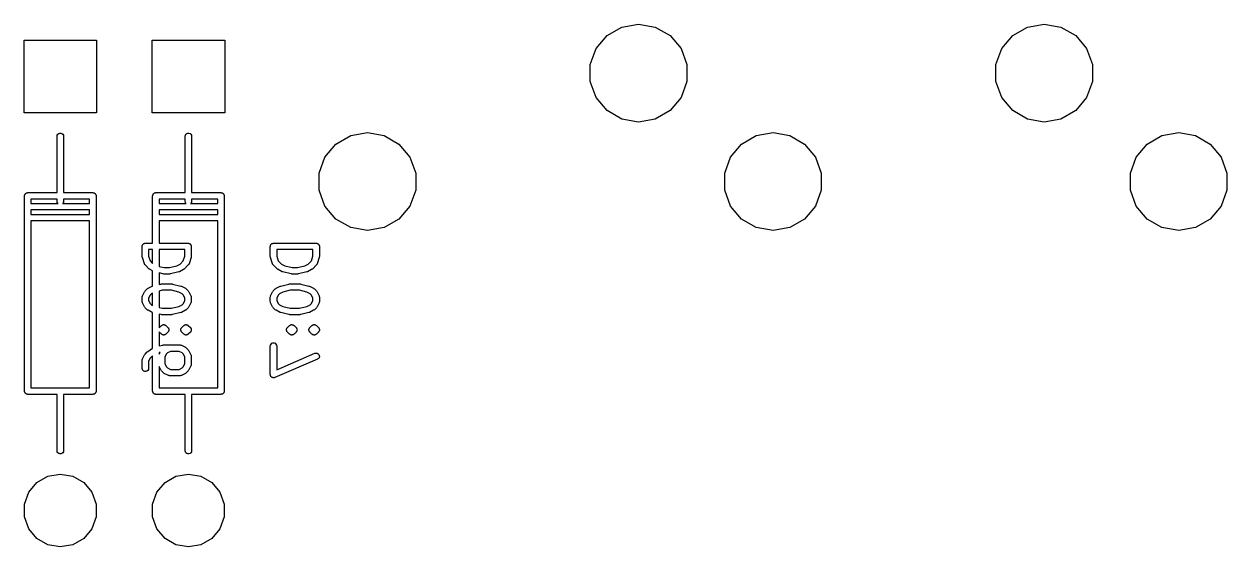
# Model space of a CAD drawing. Extents: x 17 to 273, y -105 to -8.
# Drawn here: x 143.15 to 171.32, y -104.01 to -91.77 of the extents above; entities that cross this region are included whole.
import ezdxf

# ---------------------------------------------------------------- set-up
doc = ezdxf.new("R2010")
doc.units = 0
doc.header["$MEASUREMENT"] = 0
doc.layers.add('BLACK', color=7, linetype='CONTINUOUS')

msp = doc.modelspace()

# ---------------------------------------------------------------- linework, layer by layer
at = {"layer": 'Black'}
for p, q in [((157.148, -91.8418), (157.54, -91.7726)), ((157.54, -91.7726), (157.932, -91.8418)), ((166.648, -91.8418), (167.04, -91.7726)), ((167.04, -91.7726), (167.432, -91.8418)), ((156.546, -92.3463), (156.802, -92.0411)), ((156.802, -92.0411), (157.148, -91.8418)), ((157.932, -91.8418), (158.278, -92.0411)), ((158.278, -92.0411), (158.534, -92.3463)), ((166.046, -92.3463), (166.302, -92.0411)), ((166.302, -92.0411), (166.648, -91.8418)), ((167.432, -91.8418), (167.778, -92.0411)), ((167.778, -92.0411), (168.034, -92.3463)), ((143.148, -93.8501), (143.148, -92.1509)), ((143.148, -92.1509), (144.847, -92.1509)), ((144.847, -92.1509), (144.847, -93.8501)), ((146.148, -93.8501), (146.148, -92.1509)), ((146.148, -92.1509), (147.847, -92.1509)), ((147.847, -92.1509), (147.847, -93.8501)), ((156.41, -92.7208), (156.546, -92.3463)), ((158.534, -92.3463), (158.67, -92.7208)), ((165.91, -92.7208), (166.046, -92.3463)), ((168.034, -92.3463), (168.17, -92.7208)), ((156.41, -93.1192), (156.41, -92.7208)), ((158.67, -92.7208), (158.67, -93.1192)), ((165.91, -93.1192), (165.91, -92.7208)), ((168.17, -92.7208), (168.17, -93.1192)), ((156.546, -93.4937), (156.41, -93.1192)), ((158.67, -93.1192), (158.534, -93.4937)), ((166.046, -93.4937), (165.91, -93.1192)), ((168.17, -93.1192), (168.034, -93.4937)), ((156.802, -93.7989), (156.546, -93.4937)), ((158.534, -93.4937), (158.278, -93.7989)), ((166.302, -93.7989), (166.046, -93.4937)), ((168.034, -93.4937), (167.778, -93.7989)), ((157.148, -93.9982), (156.802, -93.7989)), ((158.278, -93.7989), (157.932, -93.9982)), ((166.648, -93.9982), (166.302, -93.7989)), ((167.778, -93.7989), (167.432, -93.9982)), ((144.847, -93.8501), (143.148, -93.8501)), ((147.847, -93.8501), (146.148, -93.8501)), ((157.54, -94.0674), (157.148, -93.9982)), ((157.932, -93.9982), (157.54, -94.0674)), ((167.04, -94.0674), (166.648, -93.9982)), ((167.432, -93.9982), (167.04, -94.0674)), ((143.922, -94.3975), (143.927, -94.3719)), ((143.927, -94.3719), (143.94, -94.3493)), ((143.94, -94.3493), (143.96, -94.3326)), ((143.96, -94.3326), (143.984, -94.3237)), ((143.984, -94.3237), (144.01, -94.3237)), ((144.01, -94.3237), (144.035, -94.3326)), ((144.035, -94.3326), (144.055, -94.3493)), ((144.055, -94.3493), (144.068, -94.3719)), ((144.068, -94.3719), (144.072, -94.3975)), ((146.922, -94.3975), (146.927, -94.3719)), ((146.927, -94.3719), (146.94, -94.3493)), ((146.94, -94.3493), (146.96, -94.3326)), ((146.96, -94.3326), (146.984, -94.3237)), ((146.984, -94.3237), (147.01, -94.3237)), ((147.01, -94.3237), (147.035, -94.3326)), ((147.035, -94.3326), (147.055, -94.3493)), ((147.055, -94.3493), (147.068, -94.3719)), ((147.068, -94.3719), (147.072, -94.3975)), ((150.798, -94.3818), (151.19, -94.3126)), ((151.19, -94.3126), (151.582, -94.3818)), ((160.298, -94.3818), (160.69, -94.3126)), ((160.69, -94.3126), (161.082, -94.3818)), ((169.798, -94.3818), (170.19, -94.3126)), ((170.19, -94.3126), (170.582, -94.3818)), ((143.922, -95.7195), (143.922, -94.3975)), ((144.072, -94.3975), (144.072, -95.7195)), ((146.922, -95.7195), (146.922, -94.3975)), ((147.072, -94.3975), (147.072, -95.7195)), ((150.196, -94.8863), (150.452, -94.5811)), ((150.452, -94.5811), (150.798, -94.3818)), ((151.582, -94.3818), (151.928, -94.5811)), ((151.928, -94.5811), (152.184, -94.8863)), ((159.696, -94.8863), (159.952, -94.5811)), ((159.952, -94.5811), (160.298, -94.3818)), ((161.082, -94.3818), (161.428, -94.5811)), ((161.428, -94.5811), (161.684, -94.8863)), ((169.196, -94.8863), (169.452, -94.5811)), ((169.452, -94.5811), (169.798, -94.3818)), ((170.582, -94.3818), (170.928, -94.5811)), ((170.928, -94.5811), (171.184, -94.8863)), ((150.06, -95.2608), (150.196, -94.8863)), ((152.184, -94.8863), (152.32, -95.2608)), ((159.56, -95.2608), (159.696, -94.8863)), ((161.684, -94.8863), (161.82, -95.2608)), ((169.06, -95.2608), (169.196, -94.8863)), ((171.184, -94.8863), (171.32, -95.2608)), ((150.06, -95.6592), (150.06, -95.2608)), ((152.32, -95.2608), (152.32, -95.6592)), ((159.56, -95.6592), (159.56, -95.2608)), ((161.82, -95.2608), (161.82, -95.6592)), ((169.06, -95.6592), (169.06, -95.2608)), ((171.32, -95.2608), (171.32, -95.6592)), ((143.162, -95.7815), (143.164, -95.7753)), ((143.162, -95.7881), (143.162, -95.7815)), ((143.164, -95.7753), (143.165, -95.7689)), ((143.165, -95.7689), (143.168, -95.7632)), ((143.168, -95.7632), (143.171, -95.757)), ((143.171, -95.757), (143.175, -95.752)), ((143.175, -95.752), (143.178, -95.7463)), ((143.178, -95.7463), (143.183, -95.7421)), ((143.183, -95.7421), (143.187, -95.7371)), ((143.187, -95.7371), (143.193, -95.7338)), ((143.193, -95.7338), (143.198, -95.7296)), ((143.198, -95.7296), (143.204, -95.7273)), ((143.204, -95.7273), (143.21, -95.724)), ((143.21, -95.724), (143.216, -95.7229)), ((143.216, -95.7229), (143.222, -95.7207)), ((143.222, -95.7207), (143.229, -95.7207)), ((143.229, -95.7207), (143.235, -95.7195)), ((143.235, -95.7195), (143.922, -95.7195)), ((144.072, -95.7195), (144.759, -95.7195)), ((144.759, -95.7195), (144.766, -95.7207)), ((144.766, -95.7207), (144.772, -95.7207)), ((144.772, -95.7207), (144.779, -95.7229)), ((144.779, -95.7229), (144.785, -95.724)), ((144.785, -95.724), (144.791, -95.7273)), ((144.791, -95.7273), (144.797, -95.7296)), ((144.797, -95.7296), (144.802, -95.7338)), ((144.802, -95.7338), (144.808, -95.7371)), ((144.808, -95.7371), (144.812, -95.7421)), ((144.812, -95.7421), (144.817, -95.7463)), ((144.817, -95.7463), (144.82, -95.752)), ((144.82, -95.752), (144.824, -95.757)), ((144.824, -95.757), (144.827, -95.7632)), ((144.827, -95.7632), (144.83, -95.7689)), ((144.83, -95.7689), (144.831, -95.7753)), ((144.831, -95.7753), (144.833, -95.7815)), ((144.833, -95.7815), (144.833, -95.7881)), ((146.162, -95.7815), (146.164, -95.7753)), ((146.162, -95.7881), (146.162, -95.7815)), ((146.164, -95.7753), (146.165, -95.7689)), ((146.165, -95.7689), (146.168, -95.7632)), ((146.168, -95.7632), (146.171, -95.757)), ((146.171, -95.757), (146.175, -95.752)), ((146.175, -95.752), (146.178, -95.7463)), ((146.178, -95.7463), (146.183, -95.7421)), ((146.183, -95.7421), (146.187, -95.7371)), ((146.187, -95.7371), (146.193, -95.7338)), ((146.193, -95.7338), (146.198, -95.7296)), ((146.198, -95.7296), (146.204, -95.7273)), ((146.204, -95.7273), (146.21, -95.724)), ((146.21, -95.724), (146.216, -95.7229)), ((146.216, -95.7229), (146.222, -95.7207)), ((146.222, -95.7207), (146.229, -95.7207)), ((146.229, -95.7207), (146.235, -95.7195)), ((146.235, -95.7195), (146.922, -95.7195)), ((147.072, -95.7195), (147.759, -95.7195)), ((147.759, -95.7195), (147.766, -95.7207)), ((147.766, -95.7207), (147.772, -95.7207)), ((147.772, -95.7207), (147.779, -95.7229)), ((147.779, -95.7229), (147.785, -95.724)), ((147.785, -95.724), (147.791, -95.7273)), ((147.791, -95.7273), (147.797, -95.7296)), ((147.797, -95.7296), (147.802, -95.7338)), ((147.802, -95.7338), (147.808, -95.7371)), ((147.808, -95.7371), (147.812, -95.7421)), ((147.812, -95.7421), (147.817, -95.7463)), ((147.817, -95.7463), (147.82, -95.752)), ((147.82, -95.752), (147.824, -95.757)), ((147.824, -95.757), (147.827, -95.7632)), ((147.827, -95.7632), (147.83, -95.7689)), ((147.83, -95.7689), (147.831, -95.7753)), ((147.831, -95.7753), (147.833, -95.7815)), ((147.833, -95.7815), (147.833, -95.7881)), ((150.196, -96.0337), (150.06, -95.6592)), ((152.32, -95.6592), (152.184, -96.0337)), ((159.696, -96.0337), (159.56, -95.6592)), ((161.82, -95.6592), (161.684, -96.0337)), ((169.196, -96.0337), (169.06, -95.6592)), ((171.32, -95.6592), (171.184, -96.0337)), ((143.16, -95.7945), (143.162, -95.7881)), ((143.16, -100.367), (143.16, -95.7945)), ((143.31, -95.8695), (143.31, -95.9735)), ((143.922, -95.8695), (143.31, -95.8695)), ((143.31, -95.9735), (143.945, -95.9735)), ((143.922, -95.9215), (143.922, -95.8695)), ((143.927, -95.9472), (143.922, -95.9215)), ((143.94, -95.9697), (143.927, -95.9472)), ((143.945, -95.9735), (143.94, -95.9697)), ((144.055, -95.9697), (144.05, -95.9735)), ((144.05, -95.9735), (144.684, -95.9735)), ((144.068, -95.9472), (144.055, -95.9697)), ((144.072, -95.9215), (144.068, -95.9472)), ((144.072, -95.8695), (144.072, -95.9215)), ((144.684, -95.8695), (144.072, -95.8695)), ((144.684, -95.9735), (144.684, -95.8695)), ((144.833, -95.7881), (144.834, -95.7945)), ((144.834, -95.7945), (144.834, -100.367)), ((146.16, -95.7945), (146.162, -95.7881)), ((146.16, -96.9031), (146.16, -95.7945)), ((146.31, -95.8695), (146.31, -95.9735)), ((146.922, -95.8695), (146.31, -95.8695)), ((146.31, -95.9735), (146.945, -95.9735)), ((146.922, -95.9215), (146.922, -95.8695)), ((146.927, -95.9472), (146.922, -95.9215)), ((146.94, -95.9697), (146.927, -95.9472)), ((146.945, -95.9735), (146.94, -95.9697)), ((147.055, -95.9697), (147.05, -95.9735)), ((147.05, -95.9735), (147.684, -95.9735)), ((147.068, -95.9472), (147.055, -95.9697)), ((147.072, -95.9215), (147.068, -95.9472)), ((147.072, -95.8695), (147.072, -95.9215)), ((147.684, -95.8695), (147.072, -95.8695)), ((147.684, -95.9735), (147.684, -95.8695)), ((147.833, -95.7881), (147.834, -95.7945)), ((147.834, -95.7945), (147.834, -100.367)), ((150.452, -96.3389), (150.196, -96.0337)), ((152.184, -96.0337), (151.928, -96.3389)), ((159.952, -96.3389), (159.696, -96.0337)), ((161.684, -96.0337), (161.428, -96.3389)), ((169.452, -96.3389), (169.196, -96.0337)), ((171.184, -96.0337), (170.928, -96.3389)), ((143.31, -96.1235), (143.31, -96.2275)), ((144.684, -96.1235), (143.31, -96.1235)), ((143.31, -96.2275), (144.684, -96.2275)), ((144.684, -96.2275), (144.684, -96.1235)), ((146.31, -96.1235), (146.31, -96.2275)), ((147.684, -96.1235), (146.31, -96.1235)), ((146.31, -96.2275), (147.684, -96.2275)), ((147.684, -96.2275), (147.684, -96.1235)), ((150.798, -96.5382), (150.452, -96.3389)), ((151.928, -96.3389), (151.582, -96.5382)), ((160.298, -96.5382), (159.952, -96.3389)), ((161.428, -96.3389), (161.082, -96.5382)), ((169.798, -96.5382), (169.452, -96.3389)), ((170.928, -96.3389), (170.582, -96.5382)), ((143.31, -96.3775), (143.31, -100.292)), ((144.684, -96.3775), (143.31, -96.3775)), ((144.684, -100.292), (144.684, -96.3775)), ((146.31, -96.3775), (146.31, -96.9031)), ((147.684, -96.3775), (146.31, -96.3775)), ((147.684, -100.292), (147.684, -96.3775)), ((151.19, -96.6074), (150.798, -96.5382)), ((151.582, -96.5382), (151.19, -96.6074)), ((160.69, -96.6074), (160.298, -96.5382)), ((161.082, -96.5382), (160.69, -96.6074)), ((170.19, -96.6074), (169.798, -96.5382)), ((170.582, -96.5382), (170.19, -96.6074)), ((145.952, -96.9132), (145.959, -96.9109)), ((145.959, -96.9109), (145.964, -96.9077)), ((145.964, -96.9077), (145.971, -96.9065)), ((145.971, -96.9065), (145.977, -96.9043)), ((145.977, -96.9043), (145.983, -96.9043)), ((145.983, -96.9043), (145.99, -96.9031)), ((145.99, -96.9031), (146.16, -96.9031)), ((146.31, -96.9031), (146.99, -96.9031)), ((146.99, -96.9031), (146.996, -96.9043)), ((146.996, -96.9043), (147.003, -96.9043)), ((147.003, -96.9043), (147.009, -96.9065)), ((147.009, -96.9065), (147.015, -96.9077)), ((147.015, -96.9077), (147.021, -96.9109)), ((147.021, -96.9109), (147.027, -96.9132)), ((148.952, -96.9132), (148.959, -96.9109)), ((148.959, -96.9109), (148.964, -96.9077)), ((148.964, -96.9077), (148.971, -96.9065)), ((148.971, -96.9065), (148.977, -96.9043)), ((148.977, -96.9043), (148.983, -96.9043)), ((148.983, -96.9043), (148.99, -96.9031)), ((148.99, -96.9031), (149.99, -96.9031)), ((149.99, -96.9031), (149.996, -96.9043)), ((149.996, -96.9043), (150.003, -96.9043)), ((150.003, -96.9043), (150.009, -96.9065)), ((150.009, -96.9065), (150.015, -96.9077)), ((150.015, -96.9077), (150.021, -96.9109)), ((150.021, -96.9109), (150.027, -96.9132)), ((145.915, -96.9781), (145.916, -96.9717)), ((145.915, -97.2162), (145.915, -96.9781)), ((145.916, -96.9651), (145.918, -96.9589)), ((145.916, -96.9717), (145.916, -96.9651)), ((145.918, -96.9589), (145.919, -96.9525)), ((145.919, -96.9525), (145.923, -96.9468)), ((145.923, -96.9468), (145.925, -96.9406)), ((145.925, -96.9406), (145.929, -96.9356)), ((145.929, -96.9356), (145.932, -96.9299)), ((145.932, -96.9299), (145.937, -96.9257)), ((145.937, -96.9257), (145.942, -96.9207)), ((145.942, -96.9207), (145.947, -96.9174)), ((145.947, -96.9174), (145.952, -96.9132)), ((146.065, -97.0531), (146.065, -97.2041)), ((146.16, -97.0531), (146.065, -97.0531)), ((146.16, -97.376), (146.16, -97.0531)), ((146.31, -97.0531), (146.31, -97.4453)), ((146.915, -97.0531), (146.31, -97.0531)), ((146.915, -97.2041), (146.915, -97.0531)), ((147.027, -96.9132), (147.032, -96.9174)), ((147.032, -96.9174), (147.038, -96.9207)), ((147.038, -96.9207), (147.042, -96.9257)), ((147.042, -96.9257), (147.047, -96.9299)), ((147.047, -96.9299), (147.051, -96.9356)), ((147.051, -96.9356), (147.055, -96.9406)), ((147.055, -96.9406), (147.057, -96.9468)), ((147.057, -96.9468), (147.06, -96.9525)), ((147.06, -96.9525), (147.061, -96.9589)), ((147.061, -96.9589), (147.064, -96.9651)), ((147.064, -96.9651), (147.064, -96.9717)), ((147.064, -96.9717), (147.065, -96.9781)), ((147.065, -96.9781), (147.065, -97.2162)), ((148.915, -96.9781), (148.916, -96.9717)), ((148.915, -97.2162), (148.915, -96.9781)), ((148.916, -96.9651), (148.918, -96.9589)), ((148.916, -96.9717), (148.916, -96.9651)), ((148.918, -96.9589), (148.919, -96.9525)), ((148.919, -96.9525), (148.923, -96.9468)), ((148.923, -96.9468), (148.925, -96.9406)), ((148.925, -96.9406), (148.929, -96.9356)), ((148.929, -96.9356), (148.932, -96.9299)), ((148.932, -96.9299), (148.937, -96.9257)), ((148.937, -96.9257), (148.942, -96.9207)), ((148.942, -96.9207), (148.947, -96.9174)), ((148.947, -96.9174), (148.952, -96.9132)), ((149.065, -97.0531), (149.065, -97.2041)), ((149.915, -97.0531), (149.065, -97.0531)), ((149.915, -97.2041), (149.915, -97.0531)), ((150.027, -96.9132), (150.032, -96.9174)), ((150.032, -96.9174), (150.038, -96.9207)), ((150.038, -96.9207), (150.042, -96.9257)), ((150.042, -96.9257), (150.047, -96.9299)), ((150.047, -96.9299), (150.051, -96.9356)), ((150.051, -96.9356), (150.055, -96.9406)), ((150.055, -96.9406), (150.057, -96.9468)), ((150.057, -96.9468), (150.06, -96.9525)), ((150.06, -96.9525), (150.061, -96.9589)), ((150.061, -96.9589), (150.064, -96.9651)), ((150.064, -96.9651), (150.064, -96.9717)), ((150.064, -96.9717), (150.065, -96.9781)), ((150.065, -96.9781), (150.065, -97.2162)), ((145.917, -97.2281), (145.915, -97.2162)), ((145.919, -97.24), (145.917, -97.2281)), ((145.966, -97.3828), (145.919, -97.24)), ((145.968, -97.3866), (145.966, -97.3828)), ((145.969, -97.3908), (145.968, -97.3866)), ((145.975, -97.398), (145.969, -97.3908)), ((145.979, -97.4057), (145.975, -97.398)), ((145.982, -97.4086), (145.979, -97.4057)), ((145.984, -97.4121), (145.982, -97.4086)), ((146.08, -97.5074), (145.984, -97.4121)), ((146.065, -97.2041), (146.103, -97.3186)), ((146.103, -97.3186), (146.16, -97.376)), ((146.31, -97.4453), (146.428, -97.4746)), ((146.428, -97.4746), (146.552, -97.4746)), ((146.552, -97.4746), (146.726, -97.4312)), ((146.726, -97.4312), (146.803, -97.3927)), ((146.803, -97.3927), (146.877, -97.3186)), ((146.877, -97.3186), (146.915, -97.2041)), ((146.995, -97.4121), (146.9, -97.5074)), ((146.998, -97.4086), (146.995, -97.4121)), ((147.001, -97.4057), (146.998, -97.4086)), ((147.005, -97.398), (147.001, -97.4057)), ((147.01, -97.3908), (147.005, -97.398)), ((147.011, -97.3866), (147.01, -97.3908)), ((147.013, -97.3828), (147.011, -97.3866)), ((147.061, -97.24), (147.013, -97.3828)), ((147.063, -97.2281), (147.061, -97.24)), ((147.065, -97.2162), (147.063, -97.2281)), ((148.917, -97.2281), (148.915, -97.2162)), ((148.919, -97.24), (148.917, -97.2281)), ((148.966, -97.3828), (148.919, -97.24)), ((148.968, -97.3866), (148.966, -97.3828)), ((148.969, -97.3908), (148.968, -97.3866)), ((148.975, -97.398), (148.969, -97.3908)), ((148.979, -97.4057), (148.975, -97.398)), ((148.982, -97.4086), (148.979, -97.4057)), ((148.984, -97.4121), (148.982, -97.4086)), ((149.08, -97.5074), (148.984, -97.4121)), ((149.065, -97.2041), (149.103, -97.3186)), ((149.103, -97.3186), (149.177, -97.3927)), ((149.177, -97.3927), (149.254, -97.4312)), ((149.254, -97.4312), (149.428, -97.4746)), ((149.428, -97.4746), (149.552, -97.4746)), ((149.552, -97.4746), (149.726, -97.4312)), ((149.726, -97.4312), (149.803, -97.3927)), ((149.803, -97.3927), (149.877, -97.3186)), ((149.877, -97.3186), (149.915, -97.2041)), ((149.995, -97.4121), (149.9, -97.5074)), ((149.998, -97.4086), (149.995, -97.4121)), ((150.001, -97.4057), (149.998, -97.4086)), ((150.005, -97.398), (150.001, -97.4057)), ((150.01, -97.3908), (150.005, -97.398)), ((150.011, -97.3866), (150.01, -97.3908)), ((150.013, -97.3828), (150.011, -97.3866)), ((150.061, -97.24), (150.013, -97.3828)), ((150.063, -97.2281), (150.061, -97.24)), ((150.065, -97.2162), (150.063, -97.2281)), ((146.09, -97.5143), (146.08, -97.5074)), ((146.099, -97.5214), (146.09, -97.5143)), ((146.16, -97.5521), (146.099, -97.5214)), ((146.16, -97.9061), (146.16, -97.5521)), ((146.4, -97.6223), (146.31, -97.5999)), ((146.31, -97.5999), (146.31, -97.8683)), ((146.409, -97.623), (146.4, -97.6223)), ((146.418, -97.6246), (146.409, -97.623)), ((146.561, -97.6246), (146.418, -97.6246)), ((146.57, -97.623), (146.561, -97.6246)), ((146.579, -97.6223), (146.57, -97.623)), ((146.77, -97.5747), (146.579, -97.6223)), ((146.777, -97.5714), (146.77, -97.5747)), ((146.785, -97.569), (146.777, -97.5714)), ((146.881, -97.5214), (146.785, -97.569)), ((146.89, -97.5142), (146.881, -97.5214)), ((146.9, -97.5074), (146.89, -97.5142)), ((149.09, -97.5143), (149.08, -97.5074)), ((149.099, -97.5214), (149.09, -97.5143)), ((149.194, -97.569), (149.099, -97.5214)), ((149.202, -97.5714), (149.194, -97.569)), ((149.21, -97.5747), (149.202, -97.5714)), ((149.4, -97.6223), (149.21, -97.5747)), ((149.409, -97.623), (149.4, -97.6223)), ((149.418, -97.6246), (149.409, -97.623)), ((149.561, -97.6246), (149.418, -97.6246)), ((149.57, -97.623), (149.561, -97.6246)), ((149.579, -97.6223), (149.57, -97.623)), ((149.77, -97.5747), (149.579, -97.6223)), ((149.777, -97.5714), (149.77, -97.5747)), ((149.785, -97.569), (149.777, -97.5714)), ((149.881, -97.5214), (149.785, -97.569)), ((149.89, -97.5142), (149.881, -97.5214)), ((149.9, -97.5074), (149.89, -97.5142)), ((145.97, -98.0398), (145.978, -98.0302)), ((145.978, -98.0302), (145.984, -98.0203)), ((145.984, -98.0203), (146.032, -97.9727)), ((146.032, -97.9727), (146.042, -97.9658)), ((146.042, -97.9658), (146.052, -97.9587)), ((146.052, -97.9587), (146.147, -97.9111)), ((146.147, -97.9111), (146.155, -97.9087)), ((146.155, -97.9087), (146.16, -97.9061)), ((146.31, -97.8683), (146.353, -97.8578)), ((146.38, -98.0055), (146.31, -98.0229)), ((146.31, -98.0229), (146.31, -98.4096)), ((146.353, -97.8578), (146.362, -97.8571)), ((146.362, -97.8571), (146.371, -97.8555)), ((146.371, -97.8555), (146.609, -97.8555)), ((146.6, -98.0055), (146.38, -98.0055)), ((146.773, -98.0489), (146.6, -98.0055)), ((146.609, -97.8555), (146.618, -97.8571)), ((146.618, -97.8571), (146.627, -97.8578)), ((146.627, -97.8578), (146.818, -97.9054)), ((146.818, -97.9054), (146.825, -97.9087)), ((146.825, -97.9087), (146.833, -97.9111)), ((146.833, -97.9111), (146.928, -97.9587)), ((146.928, -97.9587), (146.938, -97.9658)), ((146.938, -97.9658), (146.948, -97.9727)), ((146.948, -97.9727), (146.995, -98.0203)), ((146.995, -98.0203), (147.002, -98.0302)), ((147.002, -98.0302), (147.009, -98.0398)), ((148.97, -98.0398), (148.978, -98.0302)), ((148.978, -98.0302), (148.984, -98.0203)), ((148.984, -98.0203), (149.032, -97.9727)), ((149.032, -97.9727), (149.042, -97.9658)), ((149.042, -97.9658), (149.052, -97.9587)), ((149.052, -97.9587), (149.147, -97.9111)), ((149.147, -97.9111), (149.155, -97.9087)), ((149.155, -97.9087), (149.162, -97.9054)), ((149.162, -97.9054), (149.353, -97.8578)), ((149.38, -98.0055), (149.206, -98.0489)), ((149.353, -97.8578), (149.362, -97.8571)), ((149.362, -97.8571), (149.371, -97.8555)), ((149.371, -97.8555), (149.609, -97.8555)), ((149.6, -98.0055), (149.38, -98.0055)), ((149.773, -98.0489), (149.6, -98.0055)), ((149.609, -97.8555), (149.618, -97.8571)), ((149.618, -97.8571), (149.627, -97.8578)), ((149.627, -97.8578), (149.818, -97.9054)), ((149.818, -97.9054), (149.825, -97.9087)), ((149.825, -97.9087), (149.833, -97.9111)), ((149.833, -97.9111), (149.928, -97.9587)), ((149.928, -97.9587), (149.938, -97.9658)), ((149.938, -97.9658), (149.948, -97.9727)), ((149.948, -97.9727), (149.995, -98.0203)), ((149.995, -98.0203), (150.002, -98.0302)), ((150.002, -98.0302), (150.009, -98.0398)), ((145.915, -98.16), (145.918, -98.1516)), ((145.916, -98.1644), (145.915, -98.16)), ((145.915, -98.1686), (145.916, -98.1644)), ((145.915, -98.2639), (145.915, -98.1686)), ((145.916, -98.2681), (145.915, -98.2639)), ((145.915, -98.2724), (145.916, -98.2681)), ((145.918, -98.2808), (145.915, -98.2724)), ((145.918, -98.1516), (145.919, -98.143)), ((145.919, -98.2895), (145.918, -98.2808)), ((145.919, -98.143), (145.922, -98.1392)), ((145.922, -98.2933), (145.919, -98.2895)), ((145.922, -98.1392), (145.923, -98.1351)), ((145.923, -98.2974), (145.922, -98.2933)), ((145.923, -98.1351), (145.97, -98.0398)), ((145.97, -98.3926), (145.923, -98.2974)), ((146.099, -98.1178), (146.065, -98.1863)), ((146.065, -98.1863), (146.065, -98.2461)), ((146.065, -98.2461), (146.099, -98.3147)), ((146.13, -98.0874), (146.099, -98.1178)), ((146.099, -98.3147), (146.13, -98.3451)), ((146.16, -98.0719), (146.13, -98.0874)), ((146.16, -98.3605), (146.16, -98.0719)), ((146.85, -98.0874), (146.773, -98.0489)), ((146.881, -98.1178), (146.85, -98.0874)), ((146.85, -98.3451), (146.881, -98.3147)), ((146.915, -98.1863), (146.881, -98.1178)), ((146.881, -98.3147), (146.915, -98.2461)), ((146.915, -98.2461), (146.915, -98.1863)), ((147.009, -98.0398), (147.057, -98.1351)), ((147.057, -98.2974), (147.009, -98.3926)), ((147.057, -98.1351), (147.058, -98.1392)), ((147.058, -98.2933), (147.057, -98.2974)), ((147.058, -98.1392), (147.06, -98.143)), ((147.06, -98.2895), (147.058, -98.2933)), ((147.06, -98.143), (147.062, -98.1516)), ((147.062, -98.2809), (147.06, -98.2895)), ((147.062, -98.1516), (147.064, -98.16)), ((147.064, -98.2724), (147.062, -98.2809)), ((147.064, -98.16), (147.064, -98.1644)), ((147.064, -98.1644), (147.065, -98.1686)), ((147.065, -98.2639), (147.064, -98.2681)), ((147.064, -98.2681), (147.064, -98.2724)), ((147.065, -98.1686), (147.065, -98.2639)), ((148.915, -98.16), (148.918, -98.1516)), ((148.916, -98.1644), (148.915, -98.16)), ((148.915, -98.1686), (148.916, -98.1644)), ((148.915, -98.2639), (148.915, -98.1686)), ((148.916, -98.2681), (148.915, -98.2639)), ((148.915, -98.2724), (148.916, -98.2681)), ((148.918, -98.2808), (148.915, -98.2724)), ((148.918, -98.1516), (148.919, -98.143)), ((148.919, -98.2895), (148.918, -98.2808)), ((148.919, -98.143), (148.922, -98.1392)), ((148.922, -98.2933), (148.919, -98.2895)), ((148.922, -98.1392), (148.923, -98.1351)), ((148.923, -98.2974), (148.922, -98.2933)), ((148.923, -98.1351), (148.97, -98.0398)), ((148.97, -98.3926), (148.923, -98.2974)), ((149.099, -98.1178), (149.065, -98.1863)), ((149.065, -98.1863), (149.065, -98.2461)), ((149.065, -98.2461), (149.099, -98.3147)), ((149.13, -98.0874), (149.099, -98.1178)), ((149.099, -98.3147), (149.13, -98.3451)), ((149.206, -98.0489), (149.13, -98.0874)), ((149.85, -98.0874), (149.773, -98.0489)), ((149.881, -98.1178), (149.85, -98.0874)), ((149.85, -98.3451), (149.881, -98.3147)), ((149.915, -98.1863), (149.881, -98.1178)), ((149.881, -98.3147), (149.915, -98.2461)), ((149.915, -98.2461), (149.915, -98.1863)), ((150.009, -98.0398), (150.057, -98.1351)), ((150.057, -98.2974), (150.009, -98.3926)), ((150.057, -98.1351), (150.058, -98.1392)), ((150.058, -98.2933), (150.057, -98.2974)), ((150.058, -98.1392), (150.06, -98.143)), ((150.06, -98.2895), (150.058, -98.2933)), ((150.06, -98.143), (150.062, -98.1516)), ((150.062, -98.2809), (150.06, -98.2895)), ((150.062, -98.1516), (150.064, -98.16)), ((150.064, -98.2724), (150.062, -98.2809)), ((150.064, -98.16), (150.064, -98.1644)), ((150.064, -98.1644), (150.065, -98.1686)), ((150.065, -98.2639), (150.064, -98.2681)), ((150.064, -98.2681), (150.064, -98.2724)), ((150.065, -98.1686), (150.065, -98.2639)), ((145.978, -98.4023), (145.97, -98.3926)), ((145.984, -98.4121), (145.978, -98.4023)), ((146.032, -98.4597), (145.984, -98.4121)), ((146.042, -98.4666), (146.032, -98.4597)), ((146.052, -98.4738), (146.042, -98.4666)), ((146.147, -98.5214), (146.052, -98.4738)), ((146.13, -98.3451), (146.16, -98.3605)), ((146.155, -98.5237), (146.147, -98.5214)), ((146.16, -98.5263), (146.155, -98.5237)), ((146.16, -99.3616), (146.16, -98.5263)), ((146.31, -98.4096), (146.38, -98.4269)), ((146.353, -98.5747), (146.31, -98.5642)), ((146.31, -98.5642), (146.31, -98.8864)), ((146.362, -98.5754), (146.353, -98.5747)), ((146.371, -98.5769), (146.362, -98.5754)), ((146.609, -98.5769), (146.371, -98.5769)), ((146.38, -98.4269), (146.6, -98.4269)), ((146.6, -98.4269), (146.773, -98.3836)), ((146.618, -98.5754), (146.609, -98.5769)), ((146.627, -98.5747), (146.618, -98.5754)), ((146.818, -98.5271), (146.627, -98.5747)), ((146.773, -98.3836), (146.85, -98.3451)), ((146.825, -98.5237), (146.818, -98.5271)), ((146.833, -98.5214), (146.825, -98.5237)), ((146.928, -98.4738), (146.833, -98.5214)), ((146.938, -98.4666), (146.928, -98.4738)), ((146.948, -98.4597), (146.938, -98.4666)), ((146.995, -98.4121), (146.948, -98.4597)), ((147.002, -98.4023), (146.995, -98.4121)), ((147.009, -98.3926), (147.002, -98.4023)), ((148.978, -98.4023), (148.97, -98.3926)), ((148.984, -98.4121), (148.978, -98.4023)), ((149.032, -98.4597), (148.984, -98.4121)), ((149.042, -98.4666), (149.032, -98.4597)), ((149.052, -98.4738), (149.042, -98.4666)), ((149.147, -98.5214), (149.052, -98.4738)), ((149.13, -98.3451), (149.206, -98.3836)), ((149.155, -98.5237), (149.147, -98.5214)), ((149.162, -98.5271), (149.155, -98.5237)), ((149.353, -98.5747), (149.162, -98.5271)), ((149.206, -98.3836), (149.38, -98.4269)), ((149.362, -98.5754), (149.353, -98.5747)), ((149.371, -98.5769), (149.362, -98.5754)), ((149.609, -98.5769), (149.371, -98.5769)), ((149.38, -98.4269), (149.6, -98.4269)), ((149.6, -98.4269), (149.773, -98.3836)), ((149.618, -98.5754), (149.609, -98.5769)), ((149.627, -98.5747), (149.618, -98.5754)), ((149.818, -98.5271), (149.627, -98.5747)), ((149.773, -98.3836), (149.85, -98.3451)), ((149.825, -98.5237), (149.818, -98.5271)), ((149.833, -98.5214), (149.825, -98.5237)), ((149.928, -98.4738), (149.833, -98.5214)), ((149.938, -98.4666), (149.928, -98.4738)), ((149.948, -98.4597), (149.938, -98.4666)), ((149.995, -98.4121), (149.948, -98.4597)), ((150.002, -98.4023), (149.995, -98.4121)), ((150.009, -98.3926), (150.002, -98.4023)), ((146.31, -98.8864), (146.314, -98.8829)), ((146.314, -98.8829), (146.318, -98.8775)), ((146.318, -98.8775), (146.365, -98.8299)), ((146.365, -98.8299), (146.371, -98.8261)), ((146.371, -98.8261), (146.375, -98.8215)), ((146.375, -98.8215), (146.381, -98.8187)), ((146.381, -98.8187), (146.387, -98.8149)), ((146.387, -98.8149), (146.393, -98.8132)), ((146.393, -98.8132), (146.399, -98.8105)), ((146.399, -98.8105), (146.406, -98.8099)), ((146.406, -98.8099), (146.412, -98.8082)), ((146.412, -98.8082), (146.418, -98.8088)), ((146.418, -98.8088), (146.425, -98.8082)), ((146.425, -98.8082), (146.431, -98.8099)), ((146.431, -98.8099), (146.438, -98.8105)), ((146.438, -98.8105), (146.444, -98.8132)), ((146.444, -98.8132), (146.45, -98.8149)), ((146.45, -98.8149), (146.455, -98.8187)), ((146.455, -98.8187), (146.461, -98.8215)), ((146.461, -98.8215), (146.466, -98.8261)), ((146.466, -98.8261), (146.471, -98.8299)), ((146.471, -98.8299), (146.519, -98.8775)), ((146.519, -98.8775), (146.523, -98.8829)), ((146.523, -98.8829), (146.527, -98.8875)), ((146.833, -98.8875), (146.838, -98.8829)), ((146.838, -98.8829), (146.842, -98.8775)), ((146.842, -98.8775), (146.889, -98.8299)), ((146.889, -98.8299), (146.895, -98.8261)), ((146.895, -98.8261), (146.899, -98.8215)), ((146.899, -98.8215), (146.905, -98.8187)), ((146.905, -98.8187), (146.911, -98.8149)), ((146.911, -98.8149), (146.917, -98.8132)), ((146.917, -98.8132), (146.923, -98.8105)), ((146.923, -98.8105), (146.929, -98.8099)), ((146.929, -98.8099), (146.936, -98.8082)), ((146.936, -98.8082), (146.942, -98.8088)), ((146.942, -98.8088), (146.949, -98.8082)), ((146.949, -98.8082), (146.955, -98.8099)), ((146.955, -98.8099), (146.962, -98.8105)), ((146.962, -98.8105), (146.968, -98.8132)), ((146.968, -98.8132), (146.974, -98.8149)), ((146.974, -98.8149), (146.979, -98.8187)), ((146.979, -98.8187), (146.985, -98.8215)), ((146.985, -98.8215), (146.99, -98.8261)), ((146.99, -98.8261), (146.995, -98.8299)), ((146.995, -98.8299), (147.043, -98.8775)), ((147.043, -98.8775), (147.047, -98.8829)), ((147.047, -98.8829), (147.051, -98.8875)), ((149.309, -98.8875), (149.314, -98.8829)), ((149.314, -98.8829), (149.318, -98.8775)), ((149.318, -98.8775), (149.365, -98.8299)), ((149.365, -98.8299), (149.371, -98.8261)), ((149.371, -98.8261), (149.375, -98.8215)), ((149.375, -98.8215), (149.381, -98.8187)), ((149.381, -98.8187), (149.387, -98.8149)), ((149.387, -98.8149), (149.393, -98.8132)), ((149.393, -98.8132), (149.399, -98.8105)), ((149.399, -98.8105), (149.406, -98.8099)), ((149.406, -98.8099), (149.412, -98.8082)), ((149.412, -98.8082), (149.418, -98.8088)), ((149.418, -98.8088), (149.425, -98.8082)), ((149.425, -98.8082), (149.431, -98.8099)), ((149.431, -98.8099), (149.438, -98.8105)), ((149.438, -98.8105), (149.444, -98.8132)), ((149.444, -98.8132), (149.45, -98.8149)), ((149.45, -98.8149), (149.455, -98.8187)), ((149.455, -98.8187), (149.461, -98.8215)), ((149.461, -98.8215), (149.466, -98.8261)), ((149.466, -98.8261), (149.471, -98.8299)), ((149.471, -98.8299), (149.519, -98.8775)), ((149.519, -98.8775), (149.523, -98.8829)), ((149.523, -98.8829), (149.527, -98.8875)), ((149.833, -98.8875), (149.838, -98.8829)), ((149.838, -98.8829), (149.842, -98.8775)), ((149.842, -98.8775), (149.889, -98.8299)), ((149.889, -98.8299), (149.895, -98.8261)), ((149.895, -98.8261), (149.899, -98.8215)), ((149.899, -98.8215), (149.905, -98.8187)), ((149.905, -98.8187), (149.911, -98.8149)), ((149.911, -98.8149), (149.917, -98.8132)), ((149.917, -98.8132), (149.923, -98.8105)), ((149.923, -98.8105), (149.929, -98.8099)), ((149.929, -98.8099), (149.936, -98.8082)), ((149.936, -98.8082), (149.942, -98.8088)), ((149.942, -98.8088), (149.949, -98.8082)), ((149.949, -98.8082), (149.955, -98.8099)), ((149.955, -98.8099), (149.962, -98.8105)), ((149.962, -98.8105), (149.968, -98.8132)), ((149.968, -98.8132), (149.974, -98.8149)), ((149.974, -98.8149), (149.979, -98.8187)), ((149.979, -98.8187), (149.985, -98.8215)), ((149.985, -98.8215), (149.99, -98.8261)), ((149.99, -98.8261), (149.995, -98.8299)), ((149.995, -98.8299), (150.043, -98.8775)), ((150.043, -98.8775), (150.047, -98.8829)), ((150.047, -98.8829), (150.051, -98.8875)), ((146.314, -98.9782), (146.31, -98.9746)), ((146.31, -98.9746), (146.31, -99.3088)), ((146.318, -98.9836), (146.314, -98.9782)), ((146.365, -99.0312), (146.318, -98.9836)), ((146.371, -99.0349), (146.365, -99.0312)), ((146.375, -99.0396), (146.371, -99.0349)), ((146.381, -99.0423), (146.375, -99.0396)), ((146.387, -99.0461), (146.381, -99.0423)), ((146.393, -99.0478), (146.387, -99.0461)), ((146.399, -99.0506), (146.393, -99.0478)), ((146.406, -99.0512), (146.399, -99.0506)), ((146.412, -99.0529), (146.406, -99.0512)), ((146.418, -99.0523), (146.412, -99.0529)), ((146.425, -99.0529), (146.418, -99.0523)), ((146.431, -99.0512), (146.425, -99.0529)), ((146.438, -99.0506), (146.431, -99.0512)), ((146.444, -99.0478), (146.438, -99.0506)), ((146.45, -99.0461), (146.444, -99.0478)), ((146.455, -99.0423), (146.45, -99.0461)), ((146.461, -99.0396), (146.455, -99.0423)), ((146.466, -99.0349), (146.461, -99.0396)), ((146.471, -99.0312), (146.466, -99.0349)), ((146.519, -98.9836), (146.471, -99.0312)), ((146.523, -98.9782), (146.519, -98.9836)), ((146.527, -98.9735), (146.523, -98.9782)), ((146.527, -98.8875), (146.529, -98.8905)), ((146.529, -98.9705), (146.527, -98.9735)), ((146.529, -98.8905), (146.531, -98.893)), ((146.531, -98.968), (146.529, -98.9705)), ((146.531, -98.893), (146.532, -98.8961)), ((146.532, -98.9649), (146.531, -98.968)), ((146.532, -98.8961), (146.534, -98.8988)), ((146.534, -98.9622), (146.532, -98.9649)), ((146.534, -98.8988), (146.536, -98.9052)), ((146.536, -98.9559), (146.534, -98.9622)), ((146.536, -98.9052), (146.538, -98.9111)), ((146.538, -98.9499), (146.536, -98.9559)), ((146.538, -98.9111), (146.539, -98.9144)), ((146.539, -98.9466), (146.538, -98.9499)), ((146.539, -98.9144), (146.54, -98.9175)), ((146.54, -98.9435), (146.539, -98.9466)), ((146.54, -98.9175), (146.54, -98.9208)), ((146.54, -98.9208), (146.541, -98.924)), ((146.541, -98.924), (146.54, -98.9305)), ((146.54, -98.9305), (146.541, -98.9371)), ((146.541, -98.9371), (146.54, -98.9402)), ((146.54, -98.9402), (146.54, -98.9435)), ((146.82, -98.924), (146.821, -98.9208)), ((146.82, -98.9305), (146.82, -98.924)), ((146.82, -98.9371), (146.82, -98.9305)), ((146.821, -98.9402), (146.82, -98.9371)), ((146.821, -98.9175), (146.822, -98.9144)), ((146.821, -98.9208), (146.821, -98.9175)), ((146.821, -98.9435), (146.821, -98.9402)), ((146.822, -98.9466), (146.821, -98.9435)), ((146.822, -98.9111), (146.825, -98.9052)), ((146.822, -98.9144), (146.822, -98.9111)), ((146.822, -98.9499), (146.822, -98.9466)), ((146.825, -98.9559), (146.822, -98.9499)), ((146.825, -98.9052), (146.827, -98.8988)), ((146.827, -98.9622), (146.825, -98.9559)), ((146.827, -98.8988), (146.829, -98.8961)), ((146.829, -98.9649), (146.827, -98.9622)), ((146.829, -98.8961), (146.83, -98.893)), ((146.83, -98.968), (146.829, -98.9649)), ((146.83, -98.893), (146.832, -98.8905)), ((146.832, -98.9705), (146.83, -98.968)), ((146.832, -98.8905), (146.833, -98.8875)), ((146.833, -98.9735), (146.832, -98.9705)), ((146.838, -98.9782), (146.833, -98.9735)), ((146.842, -98.9836), (146.838, -98.9782)), ((146.889, -99.0312), (146.842, -98.9836)), ((146.895, -99.0349), (146.889, -99.0312)), ((146.899, -99.0396), (146.895, -99.0349)), ((146.905, -99.0423), (146.899, -99.0396)), ((146.911, -99.0461), (146.905, -99.0423)), ((146.917, -99.0478), (146.911, -99.0461)), ((146.923, -99.0506), (146.917, -99.0478)), ((146.929, -99.0512), (146.923, -99.0506)), ((146.936, -99.0529), (146.929, -99.0512)), ((146.942, -99.0523), (146.936, -99.0529)), ((146.949, -99.0529), (146.942, -99.0523)), ((146.955, -99.0512), (146.949, -99.0529)), ((146.962, -99.0506), (146.955, -99.0512)), ((146.968, -99.0478), (146.962, -99.0506)), ((146.974, -99.0461), (146.968, -99.0478)), ((146.979, -99.0423), (146.974, -99.0461)), ((146.985, -99.0396), (146.979, -99.0423)), ((146.99, -99.0349), (146.985, -99.0396)), ((146.995, -99.0312), (146.99, -99.0349)), ((147.043, -98.9836), (146.995, -99.0312)), ((147.047, -98.9782), (147.043, -98.9836)), ((147.051, -98.9735), (147.047, -98.9782)), ((147.051, -98.8875), (147.053, -98.8905)), ((147.053, -98.9705), (147.051, -98.9735)), ((147.053, -98.8905), (147.055, -98.893)), ((147.055, -98.968), (147.053, -98.9705)), ((147.055, -98.893), (147.056, -98.8961)), ((147.056, -98.9649), (147.055, -98.968)), ((147.056, -98.8961), (147.058, -98.8988)), ((147.058, -98.9622), (147.056, -98.9649)), ((147.058, -98.8988), (147.06, -98.9052)), ((147.06, -98.9559), (147.058, -98.9622)), ((147.06, -98.9052), (147.062, -98.9111)), ((147.062, -98.9499), (147.06, -98.9559)), ((147.062, -98.9111), (147.063, -98.9144)), ((147.063, -98.9466), (147.062, -98.9499)), ((147.063, -98.9144), (147.064, -98.9175)), ((147.064, -98.9435), (147.063, -98.9466)), ((147.064, -98.9175), (147.064, -98.9208)), ((147.064, -98.9208), (147.065, -98.924)), ((147.065, -98.924), (147.064, -98.9305)), ((147.064, -98.9305), (147.065, -98.9371)), ((147.065, -98.9371), (147.064, -98.9402)), ((147.064, -98.9402), (147.064, -98.9435)), ((149.296, -98.924), (149.297, -98.9208)), ((149.297, -98.9305), (149.296, -98.924)), ((149.296, -98.9371), (149.297, -98.9305)), ((149.297, -98.9402), (149.296, -98.9371)), ((149.297, -98.9175), (149.298, -98.9144)), ((149.297, -98.9208), (149.297, -98.9175)), ((149.297, -98.9435), (149.297, -98.9402)), ((149.298, -98.9466), (149.297, -98.9435)), ((149.298, -98.9111), (149.301, -98.9052)), ((149.298, -98.9144), (149.298, -98.9111)), ((149.298, -98.9499), (149.298, -98.9466)), ((149.301, -98.9559), (149.298, -98.9499)), ((149.301, -98.9052), (149.303, -98.8988)), ((149.303, -98.9622), (149.301, -98.9559)), ((149.303, -98.8988), (149.305, -98.8961)), ((149.305, -98.9649), (149.303, -98.9622)), ((149.305, -98.8961), (149.306, -98.893)), ((149.306, -98.968), (149.305, -98.9649)), ((149.306, -98.893), (149.308, -98.8905)), ((149.308, -98.9705), (149.306, -98.968)), ((149.308, -98.8905), (149.309, -98.8875)), ((149.309, -98.9735), (149.308, -98.9705)), ((149.314, -98.9782), (149.309, -98.9735)), ((149.318, -98.9836), (149.314, -98.9782)), ((149.365, -99.0312), (149.318, -98.9836)), ((149.371, -99.0349), (149.365, -99.0312)), ((149.375, -99.0396), (149.371, -99.0349)), ((149.381, -99.0423), (149.375, -99.0396)), ((149.387, -99.0461), (149.381, -99.0423)), ((149.393, -99.0478), (149.387, -99.0461)), ((149.399, -99.0506), (149.393, -99.0478)), ((149.406, -99.0512), (149.399, -99.0506)), ((149.412, -99.0529), (149.406, -99.0512)), ((149.418, -99.0523), (149.412, -99.0529)), ((149.425, -99.0529), (149.418, -99.0523)), ((149.431, -99.0512), (149.425, -99.0529)), ((149.438, -99.0506), (149.431, -99.0512)), ((149.444, -99.0478), (149.438, -99.0506)), ((149.45, -99.0461), (149.444, -99.0478)), ((149.455, -99.0423), (149.45, -99.0461)), ((149.461, -99.0396), (149.455, -99.0423)), ((149.466, -99.0349), (149.461, -99.0396)), ((149.471, -99.0312), (149.466, -99.0349)), ((149.519, -98.9836), (149.471, -99.0312)), ((149.523, -98.9782), (149.519, -98.9836)), ((149.527, -98.9735), (149.523, -98.9782)), ((149.527, -98.8875), (149.529, -98.8905)), ((149.529, -98.9705), (149.527, -98.9735)), ((149.529, -98.8905), (149.531, -98.893)), ((149.531, -98.968), (149.529, -98.9705)), ((149.531, -98.893), (149.532, -98.8961)), ((149.532, -98.9649), (149.531, -98.968)), ((149.532, -98.8961), (149.534, -98.8988)), ((149.534, -98.9622), (149.532, -98.9649)), ((149.534, -98.8988), (149.536, -98.9052)), ((149.536, -98.9559), (149.534, -98.9622)), ((149.536, -98.9052), (149.538, -98.9111)), ((149.538, -98.9499), (149.536, -98.9559)), ((149.538, -98.9111), (149.539, -98.9144)), ((149.539, -98.9466), (149.538, -98.9499)), ((149.539, -98.9144), (149.54, -98.9175)), ((149.54, -98.9435), (149.539, -98.9466)), ((149.54, -98.9175), (149.54, -98.9208)), ((149.54, -98.9208), (149.541, -98.924)), ((149.541, -98.924), (149.54, -98.9305)), ((149.54, -98.9305), (149.541, -98.9371)), ((149.541, -98.9371), (149.54, -98.9402)), ((149.54, -98.9402), (149.54, -98.9435)), ((149.82, -98.924), (149.821, -98.9208)), ((149.82, -98.9305), (149.82, -98.924)), ((149.82, -98.9371), (149.82, -98.9305)), ((149.821, -98.9402), (149.82, -98.9371)), ((149.821, -98.9175), (149.822, -98.9144)), ((149.821, -98.9208), (149.821, -98.9175)), ((149.821, -98.9435), (149.821, -98.9402)), ((149.822, -98.9466), (149.821, -98.9435)), ((149.822, -98.9111), (149.825, -98.9052)), ((149.822, -98.9144), (149.822, -98.9111)), ((149.822, -98.9499), (149.822, -98.9466)), ((149.825, -98.9559), (149.822, -98.9499)), ((149.825, -98.9052), (149.827, -98.8988)), ((149.827, -98.9622), (149.825, -98.9559)), ((149.827, -98.8988), (149.829, -98.8961)), ((149.829, -98.9649), (149.827, -98.9622)), ((149.829, -98.8961), (149.83, -98.893)), ((149.83, -98.968), (149.829, -98.9649)), ((149.83, -98.893), (149.832, -98.8905)), ((149.832, -98.9705), (149.83, -98.968)), ((149.832, -98.8905), (149.833, -98.8875)), ((149.833, -98.9735), (149.832, -98.9705)), ((149.838, -98.9782), (149.833, -98.9735)), ((149.842, -98.9836), (149.838, -98.9782)), ((149.889, -99.0312), (149.842, -98.9836)), ((149.895, -99.0349), (149.889, -99.0312)), ((149.899, -99.0396), (149.895, -99.0349)), ((149.905, -99.0423), (149.899, -99.0396)), ((149.911, -99.0461), (149.905, -99.0423)), ((149.917, -99.0478), (149.911, -99.0461)), ((149.923, -99.0506), (149.917, -99.0478)), ((149.929, -99.0512), (149.923, -99.0506)), ((149.936, -99.0529), (149.929, -99.0512)), ((149.942, -99.0523), (149.936, -99.0529)), ((149.949, -99.0529), (149.942, -99.0523)), ((149.955, -99.0512), (149.949, -99.0529)), ((149.962, -99.0506), (149.955, -99.0512)), ((149.968, -99.0478), (149.962, -99.0506)), ((149.974, -99.0461), (149.968, -99.0478)), ((149.979, -99.0423), (149.974, -99.0461)), ((149.985, -99.0396), (149.979, -99.0423)), ((149.99, -99.0349), (149.985, -99.0396)), ((149.995, -99.0312), (149.99, -99.0349)), ((150.043, -98.9836), (149.995, -99.0312)), ((150.047, -98.9782), (150.043, -98.9836)), ((150.051, -98.9735), (150.047, -98.9782)), ((150.051, -98.8875), (150.053, -98.8905)), ((150.053, -98.9705), (150.051, -98.9735)), ((150.053, -98.8905), (150.055, -98.893)), ((150.055, -98.968), (150.053, -98.9705)), ((150.055, -98.893), (150.056, -98.8961)), ((150.056, -98.9649), (150.055, -98.968)), ((150.056, -98.8961), (150.058, -98.8988)), ((150.058, -98.9622), (150.056, -98.9649)), ((150.058, -98.8988), (150.06, -98.9052)), ((150.06, -98.9559), (150.058, -98.9622)), ((150.06, -98.9052), (150.062, -98.9111)), ((150.062, -98.9499), (150.06, -98.9559)), ((150.062, -98.9111), (150.063, -98.9144)), ((150.063, -98.9466), (150.062, -98.9499)), ((150.063, -98.9144), (150.064, -98.9175)), ((150.064, -98.9435), (150.063, -98.9466)), ((150.064, -98.9175), (150.064, -98.9208)), ((150.064, -98.9208), (150.065, -98.924)), ((150.065, -98.924), (150.064, -98.9305)), ((150.064, -98.9305), (150.065, -98.9371)), ((150.065, -98.9371), (150.064, -98.9402)), ((150.064, -98.9402), (150.064, -98.9435)), ((146.032, -99.4489), (146.038, -99.4447)), ((146.038, -99.4447), (146.043, -99.4395)), ((146.043, -99.4395), (146.16, -99.3616)), ((146.31, -99.3088), (146.4, -99.2863)), ((146.4, -99.2863), (146.409, -99.2857)), ((146.409, -99.2857), (146.418, -99.2841)), ((146.418, -99.2841), (146.799, -99.2841)), ((146.579, -99.4341), (146.51, -99.4683)), ((146.782, -99.4341), (146.579, -99.4341)), ((146.85, -99.4683), (146.782, -99.4341)), ((146.799, -99.2841), (146.804, -99.2848)), ((146.804, -99.2848), (146.808, -99.2846)), ((146.808, -99.2846), (146.816, -99.2871)), ((146.816, -99.2871), (146.825, -99.2886)), ((146.825, -99.2886), (146.829, -99.2908)), ((146.829, -99.2908), (146.833, -99.292)), ((146.833, -99.292), (146.928, -99.3396)), ((146.928, -99.3396), (146.938, -99.3468)), ((146.938, -99.3468), (146.948, -99.3537)), ((146.948, -99.3537), (146.995, -99.4013)), ((146.995, -99.4013), (147.002, -99.4111)), ((147.002, -99.4111), (147.009, -99.4208)), ((147.009, -99.4208), (147.057, -99.516)), ((148.915, -99.3115), (148.919, -99.2858)), ((148.915, -99.9781), (148.915, -99.3115)), ((148.919, -99.2858), (148.932, -99.2633)), ((148.932, -99.2633), (148.952, -99.2465)), ((148.952, -99.2465), (148.977, -99.2376)), ((148.977, -99.2376), (149.003, -99.2376)), ((149.003, -99.2376), (149.027, -99.2465)), ((149.027, -99.2465), (149.047, -99.2633)), ((149.047, -99.2633), (149.06, -99.2858)), ((149.06, -99.2858), (149.065, -99.3115)), ((149.065, -99.3115), (149.065, -99.8644)), ((145.915, -99.6362), (145.918, -99.6278)), ((145.916, -99.6405), (145.915, -99.6362)), ((145.915, -99.6448), (145.916, -99.6405)), ((145.915, -99.8353), (145.915, -99.6448)), ((145.918, -99.6278), (145.919, -99.6192)), ((145.919, -99.6192), (145.922, -99.6154)), ((145.922, -99.6154), (145.923, -99.6113)), ((145.923, -99.6113), (145.97, -99.516)), ((145.97, -99.516), (145.978, -99.5064)), ((145.978, -99.5064), (145.984, -99.4965)), ((145.984, -99.4965), (146.032, -99.4489)), ((146.099, -99.594), (146.065, -99.6625)), ((146.065, -99.6625), (146.065, -99.8353)), ((146.133, -99.5602), (146.099, -99.594)), ((146.16, -99.5418), (146.133, -99.5602)), ((146.16, -100.367), (146.16, -99.5418)), ((146.31, -99.5025), (146.333, -99.4578)), ((146.333, -99.4578), (146.31, -99.4634)), ((146.31, -99.4634), (146.31, -99.5025)), ((146.48, -99.4988), (146.446, -99.5673)), ((146.446, -99.5673), (146.446, -99.7223)), ((146.446, -99.7223), (146.48, -99.7909)), ((146.51, -99.4683), (146.48, -99.4988)), ((146.881, -99.4988), (146.85, -99.4683)), ((146.915, -99.5673), (146.881, -99.4988)), ((146.881, -99.7909), (146.915, -99.7223)), ((146.915, -99.7223), (146.915, -99.5673)), ((147.057, -99.516), (147.058, -99.5202)), ((147.058, -99.5202), (147.06, -99.5239)), ((147.06, -99.5239), (147.062, -99.5326)), ((147.062, -99.5326), (147.064, -99.541)), ((147.064, -99.541), (147.064, -99.5453)), ((147.064, -99.5453), (147.065, -99.5496)), ((147.065, -99.5496), (147.065, -99.74)), ((150.019, -99.6185), (149.019, -100.047)), ((149.065, -99.8644), (149.96, -99.4806)), ((149.96, -99.4806), (149.986, -99.4747)), ((149.986, -99.4747), (150.012, -99.4778)), ((150.012, -99.4778), (150.035, -99.4895)), ((150.041, -99.6042), (150.019, -99.6185)), ((150.035, -99.4895), (150.053, -99.5085)), ((150.057, -99.5834), (150.041, -99.6042)), ((150.053, -99.5085), (150.063, -99.5324)), ((150.064, -99.5584), (150.057, -99.5834)), ((150.063, -99.5324), (150.064, -99.5584)), ((145.919, -99.8609), (145.915, -99.8353)), ((145.932, -99.8835), (145.919, -99.8609)), ((145.952, -99.9002), (145.932, -99.8835)), ((145.977, -99.9091), (145.952, -99.9002)), ((146.003, -99.9091), (145.977, -99.9091)), ((146.027, -99.9002), (146.003, -99.9091)), ((146.047, -99.8835), (146.027, -99.9002)), ((146.06, -99.8609), (146.047, -99.8835)), ((146.065, -99.8353), (146.06, -99.8609)), ((146.351, -99.8688), (146.31, -99.7871)), ((146.31, -99.7871), (146.31, -100.292)), ((146.358, -99.8785), (146.351, -99.8688)), ((146.365, -99.8883), (146.358, -99.8785)), ((146.413, -99.9359), (146.365, -99.8883)), ((146.423, -99.9428), (146.413, -99.9359)), ((146.432, -99.95), (146.423, -99.9428)), ((146.528, -99.9976), (146.432, -99.95)), ((146.48, -99.7909), (146.51, -99.8213)), ((146.51, -99.8213), (146.579, -99.8555)), ((146.532, -99.9988), (146.528, -99.9976)), ((146.536, -100.001), (146.532, -99.9988)), ((146.544, -100.003), (146.536, -100.001)), ((146.553, -100.005), (146.544, -100.003)), ((146.557, -100.005), (146.553, -100.005)), ((146.561, -100.006), (146.557, -100.005)), ((146.799, -100.006), (146.561, -100.006)), ((146.579, -99.8555), (146.782, -99.8555)), ((146.782, -99.8555), (146.85, -99.8213)), ((146.804, -100.005), (146.799, -100.006)), ((146.808, -100.005), (146.804, -100.005)), ((146.816, -100.003), (146.808, -100.005)), ((146.825, -100.001), (146.816, -100.003)), ((146.829, -99.9988), (146.825, -100.001)), ((146.833, -99.9976), (146.829, -99.9988)), ((146.928, -99.95), (146.833, -99.9976)), ((146.85, -99.8213), (146.881, -99.7909)), ((146.938, -99.9428), (146.928, -99.95)), ((146.948, -99.9359), (146.938, -99.9428)), ((146.995, -99.8883), (146.948, -99.9359)), ((147.002, -99.8785), (146.995, -99.8883)), ((147.009, -99.8688), (147.002, -99.8785)), ((147.057, -99.7736), (147.009, -99.8688)), ((147.058, -99.7694), (147.057, -99.7736)), ((147.06, -99.7657), (147.058, -99.7694)), ((147.062, -99.757), (147.06, -99.7657)), ((147.064, -99.7486), (147.062, -99.757)), ((147.065, -99.74), (147.064, -99.7443)), ((147.064, -99.7443), (147.064, -99.7486)), ((148.916, -99.9866), (148.915, -99.9781)), ((148.917, -99.9953), (148.916, -99.9866)), ((148.919, -99.9994), (148.917, -99.9953)), ((148.919, -100.004), (148.919, -99.9994)), ((148.924, -100.011), (148.919, -100.004)), ((143.31, -100.292), (144.684, -100.292)), ((146.31, -100.292), (147.684, -100.292)), ((148.927, -100.019), (148.924, -100.011)), ((148.93, -100.022), (148.927, -100.019)), ((148.932, -100.026), (148.93, -100.022)), ((148.939, -100.032), (148.932, -100.026)), ((148.945, -100.038), (148.939, -100.032)), ((148.949, -100.04), (148.945, -100.038)), ((148.952, -100.043), (148.949, -100.04)), ((148.96, -100.046), (148.952, -100.043)), ((148.968, -100.05), (148.96, -100.046)), ((148.973, -100.05), (148.968, -100.05)), ((148.977, -100.052), (148.973, -100.05)), ((148.985, -100.052), (148.977, -100.052)), ((148.994, -100.053), (148.985, -100.052)), ((148.998, -100.052), (148.994, -100.053)), ((149.003, -100.052), (148.998, -100.052)), ((149.011, -100.049), (149.003, -100.052)), ((149.019, -100.047), (149.011, -100.049)), ((143.162, -100.373), (143.16, -100.367)), ((143.162, -100.38), (143.162, -100.373)), ((143.164, -100.386), (143.162, -100.38)), ((143.165, -100.392), (143.164, -100.386)), ((143.168, -100.398), (143.165, -100.392)), ((143.171, -100.404), (143.168, -100.398)), ((143.175, -100.409), (143.171, -100.404)), ((143.178, -100.415), (143.175, -100.409)), ((143.183, -100.419), (143.178, -100.415)), ((143.187, -100.424), (143.183, -100.419)), ((143.193, -100.427), (143.187, -100.424)), ((143.198, -100.431), (143.193, -100.427)), ((143.204, -100.434), (143.198, -100.431)), ((143.21, -100.437), (143.204, -100.434)), ((143.216, -100.438), (143.21, -100.437)), ((143.222, -100.44), (143.216, -100.438)), ((143.229, -100.44), (143.222, -100.44)), ((143.235, -100.442), (143.229, -100.44)), ((143.922, -100.442), (143.235, -100.442)), ((143.922, -101.764), (143.922, -100.442)), ((144.759, -100.442), (144.072, -100.442)), ((144.072, -100.442), (144.072, -101.764)), ((144.766, -100.44), (144.759, -100.442)), ((144.772, -100.44), (144.766, -100.44)), ((144.779, -100.438), (144.772, -100.44)), ((144.785, -100.437), (144.779, -100.438)), ((144.791, -100.434), (144.785, -100.437)), ((144.797, -100.431), (144.791, -100.434)), ((144.802, -100.427), (144.797, -100.431)), ((144.808, -100.424), (144.802, -100.427)), ((144.812, -100.419), (144.808, -100.424)), ((144.817, -100.415), (144.812, -100.419)), ((144.82, -100.409), (144.817, -100.415)), ((144.824, -100.404), (144.82, -100.409)), ((144.827, -100.398), (144.824, -100.404)), ((144.83, -100.392), (144.827, -100.398)), ((144.831, -100.386), (144.83, -100.392)), ((144.833, -100.38), (144.831, -100.386)), ((144.834, -100.367), (144.833, -100.373)), ((144.833, -100.373), (144.833, -100.38)), ((146.162, -100.373), (146.16, -100.367)), ((146.162, -100.38), (146.162, -100.373)), ((146.164, -100.386), (146.162, -100.38)), ((146.165, -100.392), (146.164, -100.386)), ((146.168, -100.398), (146.165, -100.392)), ((146.171, -100.404), (146.168, -100.398)), ((146.175, -100.409), (146.171, -100.404)), ((146.178, -100.415), (146.175, -100.409)), ((146.183, -100.419), (146.178, -100.415)), ((146.187, -100.424), (146.183, -100.419)), ((146.193, -100.427), (146.187, -100.424)), ((146.198, -100.431), (146.193, -100.427)), ((146.204, -100.434), (146.198, -100.431)), ((146.21, -100.437), (146.204, -100.434)), ((146.216, -100.438), (146.21, -100.437)), ((146.222, -100.44), (146.216, -100.438)), ((146.229, -100.44), (146.222, -100.44)), ((146.235, -100.442), (146.229, -100.44)), ((146.922, -100.442), (146.235, -100.442)), ((146.922, -101.764), (146.922, -100.442)), ((147.759, -100.442), (147.072, -100.442)), ((147.072, -100.442), (147.072, -101.764)), ((147.766, -100.44), (147.759, -100.442)), ((147.772, -100.44), (147.766, -100.44)), ((147.779, -100.438), (147.772, -100.44)), ((147.785, -100.437), (147.779, -100.438)), ((147.791, -100.434), (147.785, -100.437)), ((147.797, -100.431), (147.791, -100.434)), ((147.802, -100.427), (147.797, -100.431)), ((147.808, -100.424), (147.802, -100.427)), ((147.812, -100.419), (147.808, -100.424)), ((147.817, -100.415), (147.812, -100.419)), ((147.82, -100.409), (147.817, -100.415)), ((147.824, -100.404), (147.82, -100.409)), ((147.827, -100.398), (147.824, -100.404)), ((147.83, -100.392), (147.827, -100.398)), ((147.831, -100.386), (147.83, -100.392)), ((147.833, -100.38), (147.831, -100.386)), ((147.834, -100.367), (147.833, -100.373)), ((147.833, -100.373), (147.833, -100.38)), ((143.927, -101.789), (143.922, -101.764)), ((143.94, -101.812), (143.927, -101.789)), ((143.96, -101.828), (143.94, -101.812)), ((143.984, -101.837), (143.96, -101.828)), ((144.01, -101.837), (143.984, -101.837)), ((144.035, -101.828), (144.01, -101.837)), ((144.055, -101.812), (144.035, -101.828)), ((144.068, -101.789), (144.055, -101.812)), ((144.072, -101.764), (144.068, -101.789)), ((146.927, -101.789), (146.922, -101.764)), ((146.94, -101.812), (146.927, -101.789)), ((146.96, -101.828), (146.94, -101.812)), ((146.984, -101.837), (146.96, -101.828)), ((147.01, -101.837), (146.984, -101.837)), ((147.035, -101.828), (147.01, -101.837)), ((147.055, -101.812), (147.035, -101.828)), ((147.068, -101.789), (147.055, -101.812)), ((147.072, -101.764), (147.068, -101.789)), ((143.259, -102.734), (143.449, -102.507)), ((143.449, -102.507), (143.706, -102.359)), ((143.706, -102.359), (143.997, -102.308)), ((143.997, -102.308), (144.289, -102.359)), ((144.289, -102.359), (144.546, -102.507)), ((144.546, -102.507), (144.736, -102.734)), ((146.259, -102.734), (146.449, -102.507)), ((146.449, -102.507), (146.706, -102.359)), ((146.706, -102.359), (146.997, -102.308)), ((146.997, -102.308), (147.289, -102.359)), ((147.289, -102.359), (147.546, -102.507)), ((147.546, -102.507), (147.736, -102.734)), ((143.158, -103.012), (143.259, -102.734)), ((144.736, -102.734), (144.837, -103.012)), ((146.158, -103.012), (146.259, -102.734)), ((147.736, -102.734), (147.837, -103.012)), ((143.158, -103.309), (143.158, -103.012)), ((144.837, -103.012), (144.837, -103.309)), ((146.158, -103.309), (146.158, -103.012)), ((147.837, -103.012), (147.837, -103.309)), ((143.259, -103.587), (143.158, -103.309)), ((144.837, -103.309), (144.736, -103.587)), ((146.259, -103.587), (146.158, -103.309)), ((147.837, -103.309), (147.736, -103.587)), ((143.449, -103.814), (143.259, -103.587)), ((144.736, -103.587), (144.546, -103.814)), ((146.449, -103.814), (146.259, -103.587)), ((147.736, -103.587), (147.546, -103.814)), ((143.706, -103.962), (143.449, -103.814)), ((144.546, -103.814), (144.289, -103.962)), ((146.706, -103.962), (146.449, -103.814)), ((147.546, -103.814), (147.289, -103.962)), ((143.997, -104.013), (143.706, -103.962)), ((144.289, -103.962), (143.997, -104.013)), ((146.997, -104.013), (146.706, -103.962)), ((147.289, -103.962), (146.997, -104.013))]:
    msp.add_line(p, q, dxfattribs=at)

doc.saveas('drawing.dxf')
